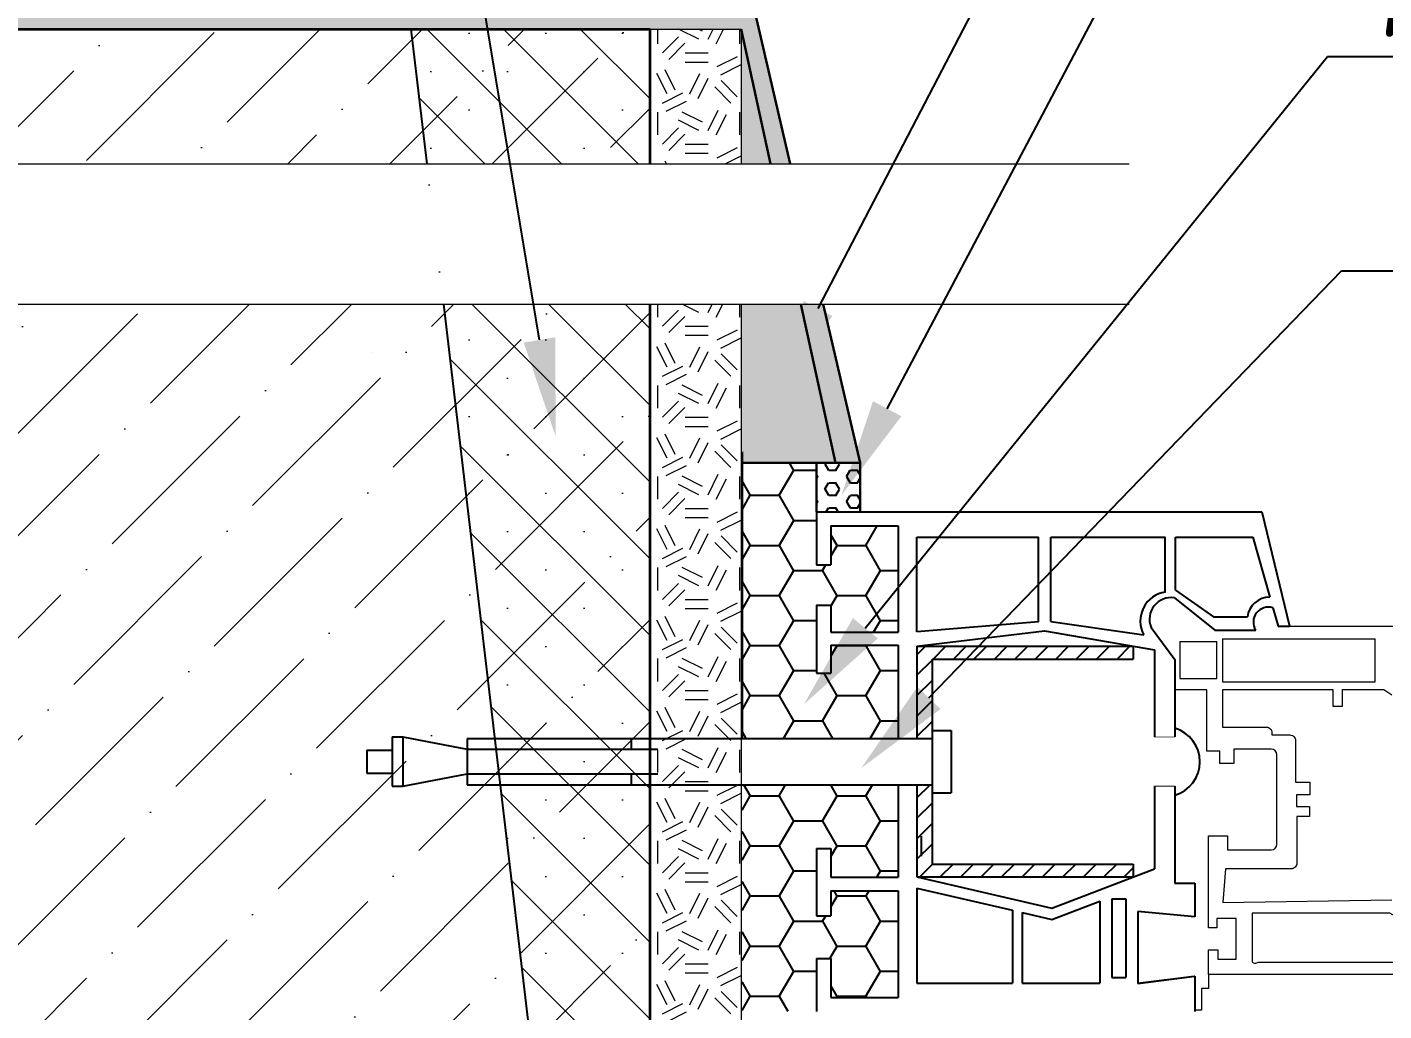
# Model space of a CAD drawing. Header units: millimetres. Extents: x 215300 to 349394, y -116838 to -1602.
# Drawn here: x 345787.5 to 346028.7, y -3677.2 to -3502.2 of the extents above; entities that cross this region are included whole.
import ezdxf
from ezdxf import colors
from ezdxf.entities.mleader import LeaderData, LeaderLine
from ezdxf.math import Vec2, Vec3

# ---------------------------------------------------------------- set-up
doc = ezdxf.new("R2010")
doc.units = ezdxf.units.MM
doc.layers.add('!!_для разрезов', color=7, linetype='Continuous')
doc.layers.add('Тонкая', color=7, linetype='Continuous')
for name, color, linetype, lineweight in [('+АР_Размеры', 252, 'Continuous', 9), ('_Линии для надписей', 5, 'Continuous', 9), ('_Штриховки', 250, 'Continuous', 13), ('АР_Тонкие', 250, 'Continuous', 5), ('Рисунок', 6, 'Continuous', 35), ('СПДС_+АР_Выноски', 4, 'Continuous', 0)]:
    doc.layers.add(name, color=color, linetype=linetype, lineweight=lineweight)
doc.styles.add('Архитект', font='isocpeur.ttf', dxfattribs={"width": 0.8, "oblique": 8})
pattern_1 = [(0, (130982.1203, 145318.8756), (7.71284985, 4.453014875), [5.1418999, -10.2837998]), (120, (130982.1203, 145318.8756), (-7.71284893, 4.45301647), [5.1418999, -10.2837998]), (60, (130982.1203, 145318.8756), (9.2e-07, 8.90603135), [-10.2837998, 5.1418999])]
pattern_2 = [(45, (130982.1203, 145318.8756), (-1.817936145, 1.817936145), [])]
pattern_3 = [(135, (413431.945, -82815.315), (6.8172605, 6.8172605), []), (135, (413425.128, -82815.315), (6.8172605, 6.8172605), [0, -9.6410623])]

msp = doc.modelspace()

# ---------------------------------------------------------------- hatches: boundary and pattern name
at = {"layer": '!!_для разрезов', "linetype": 'Continuous', "lineweight": 18}
h = msp.add_hatch(dxfattribs=at)
h.set_pattern_fill('SACNCR', color=253, scale=4.04874)
h.set_pattern_definition(pattern_3)
h.paths.add_polyline_path([(345868.844, -3613.709), (345858.545, -3526.526), (345898.229, -3526.526), (345898.229, -3502.584), (345855.717, -3502.584)])
h = msp.add_hatch(dxfattribs=at)
h.set_pattern_fill('SACNCR', color=253, scale=4.04874)
h.set_pattern_definition(pattern_3)
h.paths.add_polyline_path([(345868.844, -3613.709), (345876.771, -3680.823), (345898.229, -3680.823), (345898.229, -3551.502), (345861.496, -3551.502)])
h = msp.add_hatch()
h.set_pattern_fill('AR-CONC', scale=0.040487, angle=180, style=0)
h.set_pattern_definition([(130, (563367.553, 142727.585), (-7.37618371, -0.64533214), [0.77128499, -8.48413484]), (185, (563367.553, 142727.585), (1.42689042, 7.73538688), [0.61702799, -6.78730787]), (79.549, (563366.938, 142727.5315), (-5.94931996, 7.09001953), [0.65549102, -7.2104012]), (133.8158, (563367.553, 142729.642), (-10.97528578, -1.70218458), [1.1569275, -12.72620226]), (83.3644, (563366.638, 142729.5), (-9.6118804, 10.01761765), [0.98323653, -10.8156018]), (188.816, (563367.553, 142729.642), (-9.61189543, 10.0175999), [0.925542, -10.1809618]), (159, (563366.5244, 142729.128), (-6.13849241, -4.14046504), [0.77128499, -8.48413484]), (214, (563366.5244, 142729.128), (-2.5022035, 7.457292), [0.61702799, -6.78730787]), (108.5486, (563366.013, 142728.783), (-8.640679, 3.31684358), [0.65549102, -7.2104012]), (142.5, (563367.5528, 142727.5853), (-0.125049518, 3.42341375), [0, -6.70503747, 0, -6.89014587, 0, -6.81301737]), (172.5, (563367.5528, 142727.5853), (-2.70535446, 4.056051086), [0, -3.928411526, 0, -6.550780476, 0, -2.59665945]), (212.5, (563369.846, 142727.5853), (-5.489710772, -0.231941954), [0, -2.57094995, 0, -8.02136385, 0, -10.6437328]), (222.5, (563370.8744, 142727.5853), (-5.99736554, 1.02945253), [0, -3.34223494, 0, -5.3270083, 0, -7.55859286])])
h.paths.add_polyline_path([(345914.474, -3526.526), (345923.172, -3526.526), (345916.385, -3497.408), (345892.418, -3497.408), (345572.74, -3497.408), (345572.74, -3502.584), (345914.424, -3502.584)])
h.paths.add_polyline_path([(345928.994, -3551.502), (345914.526, -3551.502), (345914.584, -3579.724), (345935.572, -3579.724)])
at = {"ltscale": 100}
h = msp.add_hatch(dxfattribs=at)
h.set_pattern_fill('HONEY', color=256, scale=1.619496, style=0)
h.set_pattern_definition(pattern_1)
h.paths.add_polyline_path([(345927.816, -3597.847), (345927.816, -3579.724), (345914.584, -3579.724), (345914.584, -3628.707), (345942.347, -3628.707), (345942.347, -3612.114), (345930.389, -3612.114), (345930.389, -3617.102), (345927.816, -3617.102), (345927.816, -3605.004), (345930.389, -3605.004), (345930.389, -3609.841), (345942.347, -3609.841), (345942.347, -3590.942), (345930.389, -3590.942), (345930.389, -3597.847)])
h = msp.add_hatch(dxfattribs=at)
h.set_pattern_fill('HEX', color=256, scale=0.404874, style=0)
h.set_pattern_definition([(0, (130957.4685, 145318.8756), (0, 2.226507438), [1.285474976, -2.57094995]), (120, (130957.4685, 145318.8756), (-1.928212003, -1.113253719), [1.285474976, -2.57094995]), (60, (130958.754, 145318.8756), (-1.928212003, 1.113253719), [1.285474976, -2.57094995])])
h.paths.add_polyline_path([(345935.572, -3588.445), (345935.572, -3579.724), (345927.816, -3579.724), (345927.816, -3588.445)])
at = {"linetype": 'Continuous'}
h = msp.add_hatch(dxfattribs=at)
h.set_pattern_fill('ANSI31', color=256, scale=0.809748, style=0)
h.set_pattern_definition(pattern_2)
h.paths.add_polyline_path([(345945.69, -3612.329), (345945.69, -3628.707), (345948.387, -3628.707), (345948.387, -3614.61), (345984.148, -3614.61), (345984.148, -3612.329)])
at = {"ltscale": 100}
h = msp.add_hatch(dxfattribs=at)
h.set_pattern_fill('HONEY', color=256, scale=1.619496, style=0)
h.set_pattern_definition(pattern_1)
edge = h.paths.add_edge_path()
edge.add_line((345914.584, -3636.948), (345914.584, -3677.643))
edge.add_arc((345916.83, -3684.284), 7.01, 87.02698, 108.68483, ccw=False)
edge.add_line((345917.194, -3677.283), (345927.816, -3677.283))
edge.add_line((345927.816, -3677.283), (345927.816, -3667.849))
edge.add_line((345927.816, -3667.849), (345930.389, -3667.849))
edge.add_line((345930.389, -3667.849), (345930.389, -3674.79))
edge.add_line((345930.389, -3674.79), (345942.347, -3674.79))
edge.add_line((345942.347, -3674.79), (345942.347, -3655.794))
edge.add_line((345942.347, -3655.794), (345930.389, -3655.794))
edge.add_line((345930.389, -3655.794), (345930.389, -3660.233))
edge.add_line((345930.389, -3660.233), (345927.816, -3660.233))
edge.add_line((345927.816, -3660.233), (345927.816, -3648.317))
edge.add_line((345927.816, -3648.317), (345930.389, -3648.317))
edge.add_line((345930.389, -3648.317), (345930.389, -3653.368))
edge.add_line((345930.389, -3653.368), (345942.347, -3653.368))
edge.add_line((345942.347, -3653.368), (345942.347, -3636.948))
edge.add_line((345942.347, -3636.948), (345914.584, -3636.948))
at = {"linetype": 'Continuous'}
h = msp.add_hatch(dxfattribs=at)
h.set_pattern_fill('ANSI31', color=256, scale=0.809748, style=0)
h.set_pattern_definition(pattern_2)
h.paths.add_polyline_path([(345984.148, -3653.327), (345984.148, -3651.045), (345948.387, -3651.045), (345948.387, -3636.948), (345945.69, -3636.948), (345945.69, -3653.327)])
at = {"layer": '_Штриховки'}
h = msp.add_hatch(dxfattribs=at)
h.set_pattern_fill('ANSI36', color=256, scale=4.04874, style=0)
h.set_pattern_definition([(45, (338714.889, -4555.362), (6.81726, 24.996622), [32.136874, -6.427375, 0, -6.427375])])
h.paths.add_polyline_path([(345858.545, -3526.526), (345861.496, -3551.502), (345761.674, -3551.502), (345761.674, -3531.197), (345745.486, -3571.808), (345745.486, -3551.502), (345663.897, -3551.502), (345663.897, -3526.526), (345745.486, -3526.526), (345745.486, -3546.831), (345761.674, -3506.22), (345761.674, -3526.526)])
h.paths.add_polyline_path([(345574.825, -3526.526), (345663.897, -3526.526), (345663.897, -3551.502), (345574.825, -3551.502)])
h.paths.add_polyline_path([(345898.229, -3551.502), (345861.496, -3551.502), (345858.545, -3526.526), (345898.229, -3526.526), (345898.229, -3502.584), (345572.74, -3502.584), (345572.74, -3526.526), (345574.825, -3526.526), (345574.825, -3551.502), (345572.74, -3551.502), (345572.74, -3786.778), (345673.128, -3786.778), (345673.128, -3679.455), (345679.201, -3673.382), (345685.274, -3679.455), (345685.274, -3786.778), (345898.229, -3786.778)])
h = msp.add_hatch(dxfattribs=at)
h.set_pattern_fill('GEOL2', color=256, scale=16.19496, style=0, pattern_type=2)
h.set_pattern_definition([(3e-44, (344463.132, -1208.778), (16.19496, 16.19496), [4.04874, -12.14622]), (3e-44, (344463.132, -1207.159), (16.19496, 16.19496), [4.04874, -12.14622]), (90, (344472.85, -1205.54), (-16.19496, 16.19496), [4.04874, -12.14622]), (90, (344474.469, -1205.54), (-16.19496, 16.19496), [4.04874, -12.14622]), (45, (344475.279, -1207.159), (2e-15, 16.19496), [4.04874, -18.85439]), (45, (344476.412, -1208.292), (2e-15, 16.19496), [4.04874, -18.85439]), (135, (344471.23, -1199.871), (-16.19496, 2e-15), [4.04874, -18.85439]), (135, (344472.363, -1198.737), (-16.19496, 2e-15), [4.04874, -18.85439]), (26.56505, (344475.2785, -1199.871), (16.19496, 6e-09), [4.04874, -32.16429]), (26.56505, (344475.926, -1201.3286), (16.19496, 6e-09), [4.04874, -32.16429]), (26.56505, (344468.8006, -1193.393), (16.19496, 6e-09), [4.04874, -32.16429]), (26.56505, (344469.448, -1194.8506), (16.19496, 6e-09), [4.04874, -32.16429]), (63.43495, (344467.181, -1204.7295), (8e-10, 16.19496), [4.04874, -32.16429]), (63.43495, (344468.6386, -1205.539), (8e-10, 16.19496), [4.04874, -32.16429]), (63.43495, (344465.3996, -1199.061), (8e-10, 16.19496), [4.04874, -32.16429]), (63.43495, (344463.942, -1198.2516), (8e-10, 16.19496), [4.04874, -32.16429]), (116.56505, (344477.546, -1197.604), (-6e-09, 16.19496), [4.04874, -32.16429]), (116.56505, (344476.088, -1198.2516), (-6e-09, 16.19496), [4.04874, -32.16429]), (153.43495, (344465.5616, -1204.7295), (-16.19496, 8e-10), [4.04874, -32.16429]), (153.43495, (344466.209, -1203.272), (-16.19496, 8e-10), [4.04874, -32.16429])])
h.paths.add_polyline_path([(345914.424, -3551.502), (345898.229, -3551.502), (345898.229, -3692.353), (345914.424, -3692.353)])
h.paths.add_polyline_path([(345898.229, -3526.526), (345914.424, -3526.526), (345914.424, -3502.584), (345898.229, -3502.584)])

# ---------------------------------------------------------------- linework, layer by layer
at = {"layer": '!!_для разрезов', "color": 251, "linetype": 'Continuous', "lineweight": 18, "elevation": 0}
for points in [[(345898.229, -3526.526), (345898.229, -3502.584), (345855.717, -3502.584), (345858.545, -3526.526)], [(345861.496, -3551.502), (345868.844, -3613.709), (345876.771, -3680.823), (345876.771, -3680.823), (345898.229, -3680.823), (345898.229, -3551.502)]]:
    msp.add_lwpolyline(points, dxfattribs=at)
at = {"layer": '+АР_Размеры', "ltscale": 100, "elevation": 0}
for points in [[(345549.179, -3526.526), (345745.486, -3526.526), (345745.486, -3546.831), (345761.674, -3506.22), (345761.674, -3526.526), (345983.415, -3526.526)], [(345549.179, -3551.502), (345745.486, -3551.502), (345745.486, -3571.808), (345761.674, -3531.197), (345761.674, -3551.502), (345983.415, -3551.502)]]:
    msp.add_lwpolyline(points, dxfattribs=at)
at = {"lineweight": 30}
for p, q in [((345914.424, -3502.584, 0), (345919.626, -3526.526, 0)), ((345925.053, -3551.502, 0), (345931.185, -3579.724, 0)), ((345914.584, -3577.779, 0), (345914.584, -3628.707, 0)), ((345914.584, -3579.724, 0), (345935.572, -3579.724, 0)), ((345927.816, -3579.724, 0), (345927.816, -3588.445, 0)), ((345935.572, -3579.724, 0), (345935.572, -3588.445, 0))]:
    msp.add_line(p, q, dxfattribs=at)
for p, q in [((345927.816, -3588.445, 0), (346007.022, -3588.445, 0)), ((345927.816, -3588.445, 0), (345927.816, -3597.847, 0)), ((346007.022, -3588.445, 0), (346011.928, -3608.771, 0)), ((345930.389, -3590.942, 0), (345930.389, -3597.847, 0)), ((345930.389, -3590.942, 0), (345942.347, -3590.942, 0)), ((345942.347, -3590.942, 0), (345942.347, -3609.841, 0)), ((345945.679, -3592.913, 0), (345967.293, -3592.913, 0)), ((345945.679, -3609.753, 0), (345945.679, -3592.913, 0)), ((345967.293, -3607.96, 0), (345967.293, -3592.913, 0)), ((345969.505, -3592.913, 0), (345989.824, -3592.913, 0)), ((345969.505, -3607.915, 0), (345969.505, -3592.913, 0)), ((345989.824, -3602.682, 0), (345989.824, -3592.913, 0)), ((345991.633, -3592.913, 0), (346005.39, -3592.913, 0)), ((345991.633, -3602.328, 0), (345991.633, -3592.913, 0)), ((346005.39, -3592.913, 0), (346008.426, -3603.583, 0)), ((345927.816, -3597.847, 0), (345930.389, -3597.847, 0)), ((345991.633, -3602.328, 0), (345998.406, -3607.103, 0)), ((345927.816, -3605.004, 0), (345927.816, -3617.102, 0)), ((345927.816, -3605.004, 0), (345930.389, -3605.004, 0)), ((345930.389, -3605.004, 0), (345930.389, -3609.841, 0)), ((345991.448, -3603.719, 0), (345998.638, -3609.468, 0)), ((346008.971, -3605.5, 0), (346009.905, -3608.782, 0)), ((345967.293, -3607.96, 0), (345945.679, -3609.753, 0)), ((345969.505, -3607.915, 0), (345986.022, -3610.279, 0)), ((345998.406, -3607.103, 0), (346004.43, -3607.103, 0)), ((345930.389, -3609.841, 0), (345942.347, -3609.841, 0)), ((345945.69, -3612.329, 0), (345968.377, -3609.579, 0)), ((345968.377, -3609.579, 0), (345987.902, -3612.983, 0)), ((345987.307, -3608.968, 0), (345991.528, -3614.67, 0)), ((345998.638, -3609.468, 0), (346005.908, -3609.468, 0)), ((346009.905, -3608.782, 0), (346011.928, -3608.771, 0)), ((345930.389, -3612.114, 0), (345930.389, -3617.102, 0)), ((345930.389, -3612.114, 0), (345942.347, -3612.114, 0)), ((345942.347, -3612.114, 0), (345942.347, -3628.707, 0)), ((345945.69, -3612.329, 0), (345984.148, -3612.329, 0)), ((345945.69, -3612.329, 0), (345945.69, -3628.707, 0)), ((345984.148, -3612.329, 0), (345984.148, -3614.61, 0)), ((345987.902, -3612.983, 0), (345987.902, -3628.451, 0)), ((345948.387, -3614.61, 0), (345984.148, -3614.61, 0)), ((345948.387, -3614.61, 0), (345948.387, -3651.045, 0)), ((345991.528, -3614.67, 0), (345991.528, -3628.451, 0)), ((345927.816, -3617.102, 0), (345930.389, -3617.102, 0)), ((345948.387, -3627.28, 0), (345951.784, -3627.28, 0)), ((345951.784, -3627.28, 0), (345951.784, -3638.376, 0)), ((345852.367, -3628.449, 0), (345854.293, -3628.449, 0)), ((345852.367, -3628.449, 0), (345852.367, -3637.206, 0)), ((345854.293, -3628.449, 0), (345865.705, -3630.617, 0)), ((345854.293, -3628.449, 0), (345854.293, -3637.206, 0)), ((345865.705, -3628.707, 0), (345948.387, -3628.707, 0)), ((345865.705, -3628.707, 0), (345865.705, -3636.948, 0)), ((345894.857, -3628.707, 0), (345894.857, -3630.617, 0)), ((345847.868, -3630.784, 0), (345852.367, -3630.784, 0)), ((345847.868, -3630.784, 0), (345847.868, -3634.871, 0)), ((345865.705, -3630.617, 0), (345899.6, -3630.617, 0)), ((345847.868, -3634.871, 0), (345852.367, -3634.871, 0)), ((345852.367, -3637.206, 0), (345854.293, -3637.206, 0)), ((345854.293, -3637.206, 0), (345865.705, -3635.038, 0)), ((345865.705, -3635.038, 0), (345899.6, -3635.038, 0)), ((345865.705, -3636.948, 0), (345948.387, -3636.948, 0)), ((345894.857, -3635.038, 0), (345894.857, -3636.948, 0)), ((345942.347, -3636.948, 0), (345942.347, -3653.368, 0)), ((345945.69, -3636.948, 0), (345945.69, -3653.327, 0)), ((345987.902, -3637.204, 0), (345987.902, -3651.888, 0)), ((345991.528, -3637.204, 0), (345991.528, -3654.453, 0)), ((345948.387, -3638.376, 0), (345951.784, -3638.376, 0)), ((345946.511, -3649.632, 0), (345946.511, -3646.1, 0)), ((345927.816, -3648.317, 0), (345927.816, -3660.233, 0)), ((345927.816, -3648.317, 0), (345930.389, -3648.317, 0)), ((345930.389, -3648.317, 0), (345930.389, -3653.368, 0)), ((345948.387, -3651.045, 0), (345984.148, -3651.045, 0)), ((345969.643, -3658.885, 0), (345987.902, -3651.888, 0)), ((345984.148, -3651.045, 0), (345984.148, -3653.327, 0)), ((345930.389, -3653.368, 0), (345942.347, -3653.368, 0)), ((345945.69, -3653.327, 0), (345984.148, -3653.327, 0)), ((345945.69, -3653.327, 0), (345969.643, -3658.885, 0)), ((345930.389, -3655.794, 0), (345930.389, -3660.233, 0)), ((345930.389, -3655.794, 0), (345942.347, -3655.794, 0)), ((345942.347, -3655.794, 0), (345942.347, -3674.79, 0)), ((345945.69, -3655.327, 0), (345945.69, -3672.245, 0)), ((345945.69, -3655.327, 0), (345962.672, -3659.267, 0)), ((345991.528, -3654.453, 0), (345995.08, -3654.453, 0)), ((345995.08, -3654.453, 0), (345995.08, -3660.455, 0)), ((345969.689, -3660.895, 0), (345978.19, -3657.638, 0)), ((345978.19, -3657.638, 0), (345978.19, -3672.245, 0)), ((345980.347, -3657.209, 0), (345980.347, -3671.238, 0)), ((345980.347, -3657.209, 0), (345982.809, -3657.209, 0)), ((345982.809, -3657.209, 0), (345982.809, -3671.238, 0)), ((345927.816, -3660.233, 0), (345930.389, -3660.233, 0)), ((345962.672, -3659.267, 0), (345962.672, -3672.245, 0)), ((345964.395, -3659.667, 0), (345964.395, -3672.245, 0)), ((345964.395, -3659.667, 0), (345969.689, -3660.895, 0)), ((345995.08, -3660.455, 0), (345984.976, -3659.508, 0)), ((345984.976, -3659.508, 0), (345984.976, -3672.264, 0)), ((345927.816, -3667.849, 0), (345927.816, -3677.283, 0)), ((345927.816, -3667.849, 0), (345930.389, -3667.849, 0)), ((345930.389, -3667.849, 0), (345930.389, -3674.79, 0)), ((345984.976, -3672.264, 0), (345995.08, -3671.005, 0)), ((345995.08, -3671.005, 0), (345995.08, -3677.283, 0)), ((345945.69, -3672.245, 0), (345962.672, -3672.245, 0)), ((345964.395, -3672.245, 0), (345978.19, -3672.245, 0)), ((345980.347, -3671.238, 0), (345982.809, -3671.238, 0)), ((345930.389, -3674.79, 0), (345942.347, -3674.79, 0))]:
    msp.add_line(p, q)
at = {"lineweight": 15}
for p, q in [((346011.928, -3608.771, 0), (346037.189, -3608.771, 0)), ((345992.44, -3611.451, 0), (345998.982, -3611.451, 0)), ((346000.023, -3610.993, 0), (346027.154, -3610.993, 0)), ((345997.221, -3620.075, 0), (345991.528, -3620.075, 0)), ((345997.221, -3630.953, 0), (345997.221, -3620.075, 0)), ((345999.516, -3630.953, 0), (345997.221, -3630.953, 0)), ((345999.516, -3633.193, 0), (345999.516, -3630.953, 0)), ((346008.65, -3630.608, 0), (346002.041, -3630.608, 0)), ((346002.041, -3630.608, 0), (346002.041, -3633.193, 0)), ((346009.674, -3647.51, 0), (346009.674, -3631.632, 0)), ((346002.041, -3633.193, 0), (345999.516, -3633.193, 0)), ((345997.523, -3662.415, 0), (345997.523, -3646.056, 0)), ((345997.523, -3646.056, 0), (346000.886, -3646.056, 0)), ((346000.886, -3646.056, 0), (346000.886, -3648.534, 0)), ((346000.886, -3648.534, 0), (346008.65, -3648.534, 0)), ((346002.432, -3660.75, 0), (345999.021, -3660.75, 0)), ((345999.021, -3660.75, 0), (345999.021, -3662.415, 0)), ((346002.432, -3667.993, 0), (346002.432, -3660.75, 0)), ((345999.021, -3662.415, 0), (345997.523, -3662.415, 0)), ((345997.523, -3670.712, 0), (345997.523, -3666.327, 0)), ((345997.523, -3666.327, 0), (345999.187, -3666.327, 0)), ((345999.187, -3666.327, 0), (345999.187, -3667.993, 0)), ((345999.187, -3667.993, 0), (346002.432, -3667.993, 0)), ((346054.668, -3670.712, 0), (345997.523, -3670.712, 0))]:
    msp.add_line(p, q, dxfattribs=at)
at = {"ltscale": 100}
msp.add_line((345994.951, -3671.024, 0), (345984.976, -3672.264, 0), dxfattribs=at)
at = {"lineweight": 30, "elevation": 0}
for points in [[(345572.74, -3497.408), (345916.385, -3497.408), (345923.172, -3526.526)], [(345928.994, -3551.502), (345935.572, -3579.724)]]:
    msp.add_lwpolyline(points, dxfattribs=at)
at = {"const_width": 0.121, "elevation": 0}
for points in [[(346011.928, -3608.771), (346007.022, -3588.445), (345927.816, -3588.445), (345927.816, -3597.847), (345930.389, -3597.847), (345930.389, -3590.942), (345942.347, -3590.942), (345942.347, -3609.841), (345930.389, -3609.841), (345930.389, -3605.004), (345927.816, -3605.004), (345927.816, -3617.102), (345930.389, -3617.102), (345930.389, -3612.114), (345942.347, -3612.114), (345942.347, -3628.707), (345945.69, -3628.707), (345945.69, -3612.329), (345968.377, -3609.579), (345987.902, -3612.983), (345987.902, -3628.451), (345991.528, -3628.451), (345991.528, -3614.67), (345987.307, -3608.968, -0.5841303), (345991.482, -3603.746), (345998.638, -3609.468), (346005.908, -3609.468, -0.7007734), (346008.971, -3605.5), (346009.905, -3608.782), (346011.928, -3608.771)], [(345969.505, -3592.913), (345989.824, -3592.913), (345989.824, -3602.682, 0.5197371), (345986.022, -3610.279), (345969.505, -3607.915), (345969.505, -3592.913)], [(345991.633, -3592.913), (346005.39, -3592.913), (346008.425, -3603.583, 0.3776576), (346004.43, -3607.103), (345998.406, -3607.103), (345991.633, -3602.328), (345991.633, -3592.913)]]:
    msp.add_lwpolyline(points, format="xyb", dxfattribs=at)
for points in [[(345945.679, -3592.913), (345967.293, -3592.913), (345967.293, -3607.96), (345945.679, -3609.753), (345945.679, -3592.913)], [(345927.816, -3677.283), (345927.816, -3667.849), (345930.389, -3667.849), (345930.389, -3674.79), (345942.347, -3674.79), (345942.347, -3655.794), (345930.389, -3655.794), (345930.389, -3660.233), (345927.816, -3660.233), (345927.816, -3648.317), (345930.389, -3648.317), (345930.389, -3653.368), (345942.347, -3653.368), (345942.347, -3636.948), (345945.69, -3636.948), (345945.69, -3653.327), (345969.643, -3658.885), (345987.902, -3651.888), (345987.902, -3637.204)], [(345987.902, -3637.204), (345991.528, -3637.204), (345991.528, -3654.453), (345995.08, -3654.453), (345995.08, -3660.455), (345984.976, -3659.508), (345984.976, -3672.264), (345995.08, -3671.005), (345995.08, -3677.283)], [(345945.69, -3655.327), (345962.672, -3659.267), (345962.672, -3672.245), (345945.69, -3672.245), (345945.69, -3655.327)], [(345964.395, -3659.667), (345969.689, -3660.895), (345978.19, -3657.638), (345978.19, -3672.245), (345964.395, -3672.245), (345964.395, -3659.667)], [(345980.347, -3657.209), (345982.809, -3657.209), (345982.809, -3671.238), (345980.347, -3671.238), (345980.347, -3657.209)]]:
    msp.add_lwpolyline(points, dxfattribs=at)
at = {"lineweight": 15, "elevation": 0}
for points in [[(345992.44, -3611.451), (345992.44, -3618.074), (345998.982, -3618.074), (345998.982, -3611.451)], [(346000.023, -3610.993), (346000.023, -3618.672), (346027.154, -3618.672), (346027.154, -3610.993)], [(345997.532, -3670.708), (345997.532, -3673.186), (345996.268, -3673.186), (345996.268, -3677.035), (345995.08, -3677.035)]]:
    msp.add_lwpolyline(points, dxfattribs=at)
for points in [[(346030.143, -3621.002), (346028.689, -3620.086), (346021.301, -3620.086), (346021.301, -3623.054), (346019.678, -3623.054), (346019.678, -3620.086), (346000.023, -3620.086), (346000.023, -3626.694), (346007.785, -3626.694, -0.4142136), (346008.809, -3627.718), (346008.809, -3628.094), (346011.983, -3628.094, -0.4142136), (346013.007, -3629.119), (346013.007, -3636.494), (346015.525, -3636.494), (346015.525, -3638.734), (346013.175, -3638.734), (346013.175, -3640.806), (346015.469, -3640.806), (346015.469, -3642.597), (346013.231, -3642.597), (346013.231, -3648.142), (346013.231, -3650.875, -0.4142136), (346012.206, -3651.899), (346000.569, -3651.899), (346000.069, -3657.866), (346030.089, -3657.438)], [(346032.27, -3661.147), (346029.739, -3659.786), (346005.301, -3659.786), (346005.301, -3668.49, 0.4142136), (346006.325, -3668.49), (346053.846, -3668.49)]]:
    msp.add_lwpolyline(points, format="xyb", dxfattribs=at)
for centre, radius, start, end in [((345990.59, -3607.816, 0), 5.19, 98.4897, 208.34001), ((346008.425, -3607.611, 0), 4.028, 89.99426, 172.75771), ((345990.891, -3607.538, 0), 3.859, 81.71543, 201.74898), ((346008.16, -3608.04, 0), 2.666, 72.29121, 212.37818), ((345989.788, -3632.859, 0), 6.207, 286.28558, 73.71442)]:
    msp.add_arc(centre, radius, start, end)
at = {"lineweight": 15}
for centre, start, end in [((346008.65, -3631.632, 0), 0, 90), ((346008.65, -3647.51, 0), 270, 0)]:
    msp.add_arc(centre, 1.024, start, end, dxfattribs=at)
at = {"layer": '_Линии для надписей', "elevation": 0}
for points in [[(345898.229, -3526.526), (345898.229, -3502.584), (345914.424, -3502.584), (345914.424, -3526.526)], [(345914.424, -3551.502), (345914.424, -3692.353), (345898.229, -3692.353), (345898.229, -3551.502)]]:
    msp.add_lwpolyline(points, dxfattribs=at)
at = {"layer": 'Рисунок'}
for p, q in [((345572.74, -3502.584, 0), (345898.229, -3502.584, 0)), ((345898.229, -3526.526, 0), (345898.229, -3502.584, 0)), ((345898.229, -3786.778, 0), (345898.229, -3551.502, 0))]:
    msp.add_line(p, q, dxfattribs=at)
at = {"layer": 'СПДС_+АР_Выноски'}
msp.add_line((345848.698, -3560.009, 0), (345848.698, -3560.009, 0), dxfattribs=at)
at = {"layer": 'Тонкая', "ltscale": 100}
for p, q in [((345855.717, -3502.584, 0), (345663.897, -3502.584, 0)), ((345855.717, -3502.584, 0), (345858.545, -3526.526, 0)), ((345861.496, -3551.502, 0), (345876.771, -3680.823, 0))]:
    msp.add_line(p, q, dxfattribs=at)

# ---------------------------------------------------------------- leaders
at = {"layer": 'АР_Тонкие'}
ml = msp.add_multileader_mtext('Standard', dxfattribs=at)
ml.set_content('\\pxsm1,ql;Штукатурный слой внутреннего откоса', color=256, style='Архитект')
ml.set_leader_properties()
ml.build(insert=Vec2(0, 0))
ml.multileader.update_dxf_attribs({"text_left_attachment_type": 6, "text_right_attachment_type": 6, "dogleg_length": 100, "arrow_head_size": 17.36})
ctx = ml.context
ctx.base_point, ctx.char_height, ctx.arrow_head_size, ctx.landing_gap_size, ctx.plane_origin, ctx.plane_x_axis = Vec3(346382.862, -3375.347, 0), 17.36001, 17.36, 1.736, Vec3(343468.66, -5048.717, 0), Vec3(-1, 0)
ctx.left_attachment, ctx.right_attachment = 6, 6
notes = []
notes.append((ctx, [(0, (1, 1, 0), (346020.028, -3375.347, 0), (1, 0), 6.944, [(0, [(345920.114, -3567.704, 0)], 0, [])])]))
ctx.mtext.insert, ctx.mtext.width, ctx.mtext.defined_height, ctx.mtext.flow_direction = Vec3(346028.708, -3352.779, 0), 590.14357, 79.365, 5
ml = msp.add_multileader_mtext('Standard', dxfattribs=at)
ml.set_content('\\pxsm1,ql;Восстановление стены цементно-песчаный раствор', color=256, style='Архитект')
ml.set_leader_properties()
ml.build(insert=Vec2(0, 0))
ml.multileader.update_dxf_attribs({"text_left_attachment_type": 6, "text_right_attachment_type": 6, "dogleg_length": 100, "arrow_head_size": 17.36})
ctx = ml.context
ctx.base_point, ctx.char_height, ctx.arrow_head_size, ctx.landing_gap_size, ctx.plane_origin, ctx.plane_x_axis = Vec3(345843.443, -3388.627, 0), 17.36001, 17.36, 1.736, Vec3(342834.9, -5072.912, 0), Vec3(-1, 0)
ctx.left_attachment, ctx.right_attachment = 6, 6
notes.append((ctx, [(1, (1, 1, 0), (345850.387, -3388.627, 0), (-1, 0), 6.944, [(0, [(345881.443, -3574.99, 0)], 0, [])])]))
ctx.mtext.insert, ctx.mtext.width, ctx.mtext.defined_height, ctx.mtext.flow_direction = Vec3(345381.057, -3366.059, 0), 590.14357, 79.365, 5
ml = msp.add_multileader_mtext('Standard', dxfattribs=at)
ml.set_content('\\pxsm1,ql;Изоляционная саморасширяющаяся паропроницаемая водоизоляционная лента', color=256, style='Архитект')
ml.set_leader_properties()
ml.build(insert=Vec2(0, 0))
ml.multileader.update_dxf_attribs({"text_left_attachment_type": 6, "text_right_attachment_type": 6, "dogleg_length": 100, "arrow_head_size": 17.36})
ctx = ml.context
ctx.base_point, ctx.char_height, ctx.arrow_head_size, ctx.landing_gap_size, ctx.plane_origin, ctx.plane_x_axis = Vec3(346349.528, -3418.029, 0), 17.36001, 17.36, 1.736, Vec3(344499.881, -4481.015, 0), Vec3(-1, 0)
ctx.left_attachment, ctx.right_attachment = 6, 6
notes.append((ctx, [(0, (1, 1, 0), (346020.72, -3418.029, 0), (1, 0), 6.944, [(0, [(345932.288, -3585.445, 0)], 0, [])])]))
ctx.mtext.insert, ctx.mtext.width, ctx.mtext.defined_height, ctx.mtext.flow_direction = Vec3(346029.4, -3397.197, 0), 344.08658, 46.274, 5
ml = msp.add_multileader_mtext('Standard', dxfattribs=at)
ml.set_content('\\pxsm1,ql;Монтажная пена', color=256, style='Архитект')
ml.set_leader_properties()
ml.build(insert=Vec2(0, 0))
ml.multileader.update_dxf_attribs({"text_left_attachment_type": 6, "text_right_attachment_type": 6, "dogleg_length": 100, "arrow_head_size": 17.36})
ctx = ml.context
ctx.base_point, ctx.char_height, ctx.arrow_head_size, ctx.landing_gap_size, ctx.plane_origin, ctx.plane_x_axis = Vec3(346175.997, -3507.435, 0), 17.36001, 17.36, 1.736, Vec3(344502.641, -4518.601, 0), Vec3(-1, 0)
ctx.left_attachment, ctx.right_attachment = 6, 6
notes.append((ctx, [(0, (1, 1, 0), (346018.706, -3507.435, 0), (1, 0), 6.944, [(0, [(345925.598, -3622.636, 0)], 0, [])])]))
ctx.mtext.insert, ctx.mtext.width, ctx.mtext.defined_height, ctx.mtext.flow_direction = Vec3(346027.386, -3486.603, 0), 344.08658, 46.274, 5
ml = msp.add_multileader_mtext('Standard', dxfattribs=at)
ml.set_content('\\pxsm1,ql;Рамный дюбель (см. поставщиков окон)', color=256, style='Архитект')
ml.set_leader_properties()
ml.build(insert=Vec2(0, 0))
ml.multileader.update_dxf_attribs({"text_left_attachment_type": 6, "text_right_attachment_type": 6, "dogleg_length": 100, "arrow_head_size": 17.36})
ctx = ml.context
ctx.base_point, ctx.char_height, ctx.arrow_head_size, ctx.landing_gap_size, ctx.plane_origin, ctx.plane_x_axis = Vec3(346386.221, -3545.56, 0), 17.36001, 17.36, 1.736, Vec3(344505.961, -4543.296, 0), Vec3(-1, 0)
ctx.left_attachment, ctx.right_attachment = 6, 6
notes.append((ctx, [(0, (1, 1, 0), (346021.144, -3545.56, 0), (1, 0), 6.944, [(0, [(345935.768, -3634.008, 0)], 0, [])])]))
ctx.mtext.insert, ctx.mtext.width, ctx.mtext.defined_height, ctx.mtext.flow_direction = Vec3(346029.824, -3524.728, 0), 370.69179, 45.262, 5
ml = msp.add_multileader_mtext('Standard', dxfattribs=at)
ml.set_content('Дополнительный слой - минераловатные плиты Фасад БАТТС, (плотностью -  128 кг/м3), переменной толщины', color=256, style='Архитект')
ml.set_leader_properties()
ml.build(insert=Vec2(0, 0))
ml.multileader.update_dxf_attribs({"text_left_attachment_type": 6, "text_right_attachment_type": 6, "dogleg_length": 100, "arrow_head_size": 17.36})
ctx = ml.context
ctx.base_point, ctx.char_height, ctx.arrow_head_size, ctx.landing_gap_size, ctx.plane_origin, ctx.plane_x_axis = Vec3(345504.209, -3686.545, 0), 17.360005, 17.36, 1.736, Vec3(344488.159, -4949.662, 0), Vec3(-1, 0)
ctx.left_attachment, ctx.right_attachment = 6, 6
notes.append((ctx, [(1, (1, 1, 0), (345511.153, -3686.545, 0), (-1, 0), 6.944, [(0, [(345869.885, -3774.492, 0)], 0, [])])]))
ctx.mtext.insert, ctx.mtext.width, ctx.mtext.defined_height, ctx.mtext.flow_direction = Vec3(345078.955, -3663.977, 0), 429.57612, 10.147, 5
ml = msp.add_multileader_mtext('Standard', dxfattribs=at)
ml.set_content('\\pxsm1,ql;Срез кельмой', color=256, style='Архитект')
ml.set_leader_properties()
ml.build(insert=Vec2(0, 0))
ml.multileader.update_dxf_attribs({"text_left_attachment_type": 6, "text_right_attachment_type": 6, "dogleg_length": 100, "arrow_head_size": 17.36})
ctx = ml.context
ctx.base_point, ctx.char_height, ctx.arrow_head_size, ctx.landing_gap_size, ctx.plane_origin, ctx.plane_x_axis = Vec3(346192.664, -3691.226, 0), 17.36001, 17.36, 1.736, Vec3(344505.421, -4748.41, 0), Vec3(-1, 0)
ctx.left_attachment, ctx.right_attachment = 6, 6
notes.append((ctx, [(0, (1, 1, 0), (346066.621, -3691.226, 0), (1, 0), 6.944, [(0, [(345991.86, -3722.006, 0)], 0, [])])]))
ctx.mtext.insert, ctx.mtext.width, ctx.mtext.defined_height, ctx.mtext.flow_direction = Vec3(346075.301, -3668.658, 0), 344.08658, 46.274, 5
for ctx, leaders in notes:
    for number, flags, end, landing, length, lines in leaders:
        leader = LeaderData()
        leader.index, (leader.has_last_leader_line, leader.has_dogleg_vector, leader.attachment_direction) = number, flags
        leader.last_leader_point, leader.dogleg_vector, leader.dogleg_length = Vec3(end), Vec3(landing), length
        for number, points, colour, breaks in lines:
            line = LeaderLine()
            line.index, line.vertices, line.color, line.breaks = number, Vec3.list(points), colors.encode_raw_color(colour), breaks
            leader.lines.append(line)
        ctx.leaders.append(leader)

doc.saveas('drawing.dxf')
